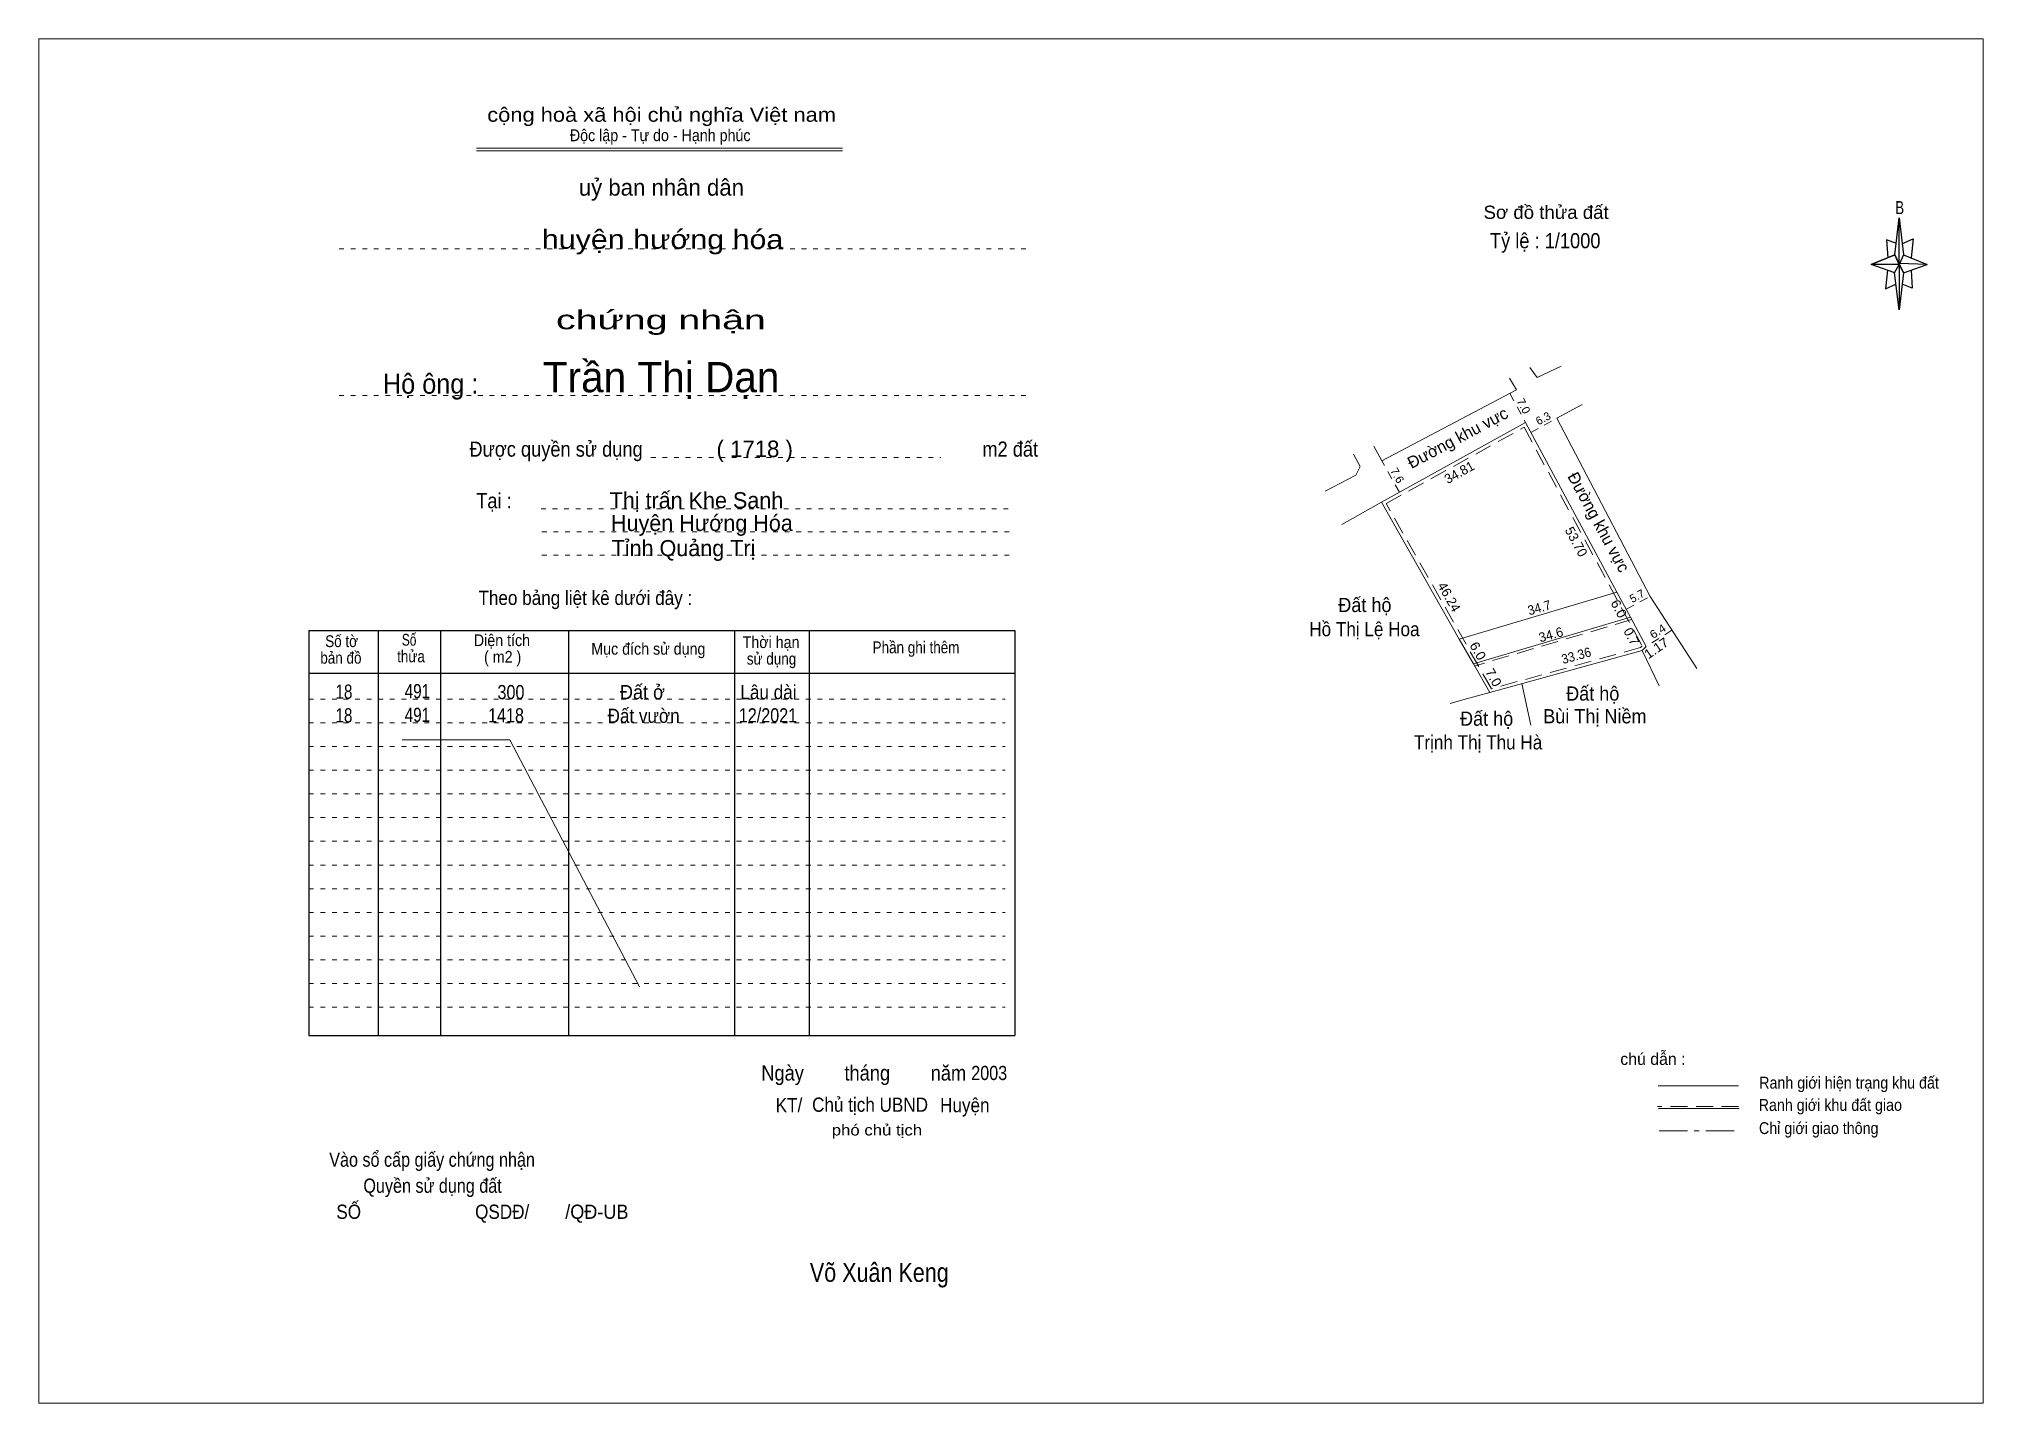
# Model space of a CAD drawing. Header units: centimetres. Extents: x -0.5 to 40.5, y 0 to 28.8.
import ezdxf
from ezdxf.enums import TextEntityAlignment as Align

# ---------------------------------------------------------------- set-up
doc = ezdxf.new("R2010")
doc.units = ezdxf.units.CM
doc.header["$LTSCALE"] = 0.12
for name, pattern in [('DOT_DASHED', [7.7, 5, -1.2, 0.3, -1.2]), ('DOTTED', [1.5, 0.3, -1.2]), ('MEDIUM_DASHED', [4.5, 3, -1.5]), ('SHORT_DASHED', [2.7, 1.5, -1.2])]:
    doc.linetypes.add(name, pattern=pattern)
for name, color, linetype, lineweight in [('1', 7, 'DOTTED', 13), ('2', 7, 'SHORT_DASHED', 13), ('22', 7, 'Continuous', 13), ('50', 7, 'Continuous', 25)]:
    doc.layers.add(name, color=color, linetype=linetype, lineweight=lineweight)
doc.layers.add('62', color=7, linetype='Continuous')

msp = doc.modelspace()

# ---------------------------------------------------------------- linework, layer by layer
at = {"layer": '1', "linetype": 'Continuous'}
for p, q in [((8.75, 26.46), (16.47, 26.46)), ((8.75, 26.41), (16.47, 26.41))]:
    msp.add_line(p, q, dxfattribs=at)
at = {"layer": '1'}
for p, q in [((5.85, 24.34), (20.35, 24.34)), ((5.85, 21.24), (20.35, 21.24)), ((12.43, 19.93), (18.55, 19.93)), ((10.11, 18.85), (20.05, 18.85)), ((10.13, 18.36), (20.07, 18.36)), ((10.13, 17.87), (20.07, 17.87)), ((5.21, 14.83), (19.91, 14.83)), ((5.21, 14.33), (19.91, 14.33)), ((5.21, 13.83), (19.91, 13.83)), ((5.21, 13.33), (19.91, 13.33)), ((5.21, 12.83), (19.91, 12.83)), ((5.21, 12.33), (19.91, 12.33)), ((5.21, 11.83), (19.91, 11.83)), ((5.21, 11.33), (19.91, 11.33)), ((5.21, 10.83), (19.91, 10.83)), ((5.21, 10.33), (19.91, 10.33)), ((5.21, 9.83), (19.91, 9.83)), ((5.21, 9.33), (19.91, 9.33)), ((5.21, 8.83), (19.91, 8.83)), ((5.21, 8.33), (19.91, 8.33))]:
    msp.add_line(p, q, dxfattribs=at)
at = {"layer": '1', "linetype": 'Continuous', "lineweight": 25}
for p, q in [((5.21, 16.28), (20.11, 16.28)), ((5.21, 16.28), (5.21, 7.73)), ((6.67, 16.28), (6.67, 7.73)), ((7.99, 16.28), (7.99, 7.73)), ((10.69, 16.28), (10.69, 7.73)), ((14.19, 16.28), (14.19, 7.73)), ((15.77, 16.28), (15.77, 7.73)), ((20.11, 16.28), (20.11, 7.73)), ((5.21, 15.38), (20.11, 15.38)), ((5.21, 7.73), (20.11, 7.73))]:
    msp.add_line(p, q, dxfattribs=at)
at = {"layer": '1', "linetype": 'Continuous'}
msp.add_lwpolyline([(-0.49, -0.03), (40.55, -0.03), (40.55, 28.77), (-0.49, 28.77)], close=True, dxfattribs=at)
at = {"layer": '2'}
for p, q in [((30.56, 21.29), (30.89, 20.67)), ((31, 20.46), (31.55, 20.76)), ((28.23, 19.2), (27.86, 19.86)), ((33.02, 16.73), (33.52, 17)), ((33.98, 16.29), (33.39, 15.91))]:
    msp.add_line(p, q, dxfattribs=at)
at = {"layer": '2', "linetype": 'Continuous'}
for p, q in [((29.49, 16.1), (32.82, 17.09)), ((33.11, 16.56), (29.79, 15.58))]:
    msp.add_line(p, q, dxfattribs=at)
at = {"layer": '2', "linetype": 'MEDIUM_DASHED'}
msp.add_line((33.13, 16.51), (29.81, 15.53), dxfattribs=at)
at = {"layer": '2', "linetype": 'Continuous'}
for points in [[(32.82, 17.09), (33.11, 16.56), (33.44, 15.94)], [(29.49, 16.1), (29.79, 15.58), (30.14, 14.97)]]:
    msp.add_lwpolyline(points, dxfattribs=at)
at = {"layer": '22'}
for p, q in [((30.89, 20.67), (27.85, 18.99)), ((27.85, 18.99), (27.01, 18.52)), ((29.49, 16.1), (27.85, 18.99)), ((33.52, 17), (34.51, 15.48)), ((30.14, 14.97), (33.35, 15.86)), ((33.35, 15.86), (33.44, 15.94)), ((33.35, 15.86), (33.71, 15.11)), ((29.3, 14.74), (29.62, 14.83)), ((30.14, 14.97), (29.62, 14.83)), ((30.81, 15.16), (31, 14.28))]:
    msp.add_line(p, q, dxfattribs=at)
for points in [[(30.98, 21.83), (31.14, 21.62), (31.64, 21.86)], [(27.69, 20.17), (27.86, 19.86), (30.7, 21.36), (30.55, 21.61)], [(32.09, 21.05), (31.55, 20.76), (33.52, 17)], [(27.85, 18.99), (30.89, 20.67), (32.82, 17.09)], [(27.26, 20), (27.4, 19.74), (27.31, 19.56), (26.66, 19.22)], [(33.44, 15.94), (33.35, 15.86), (30.14, 14.97)]]:
    msp.add_lwpolyline(points, dxfattribs=at)
at = {"layer": '22', "linetype": 'MEDIUM_DASHED'}
msp.add_lwpolyline([(27.95, 18.96), (30.86, 20.57), (33.35, 15.96), (33.32, 15.92), (30.17, 15.05)], close=True, dxfattribs=at)
at = {"layer": '50'}
for p, q in [((38.69, 24.21), (38.78, 24.99)), ((38.69, 23.83), (38.19, 24.01)), ((38.87, 23.83), (38.78, 23.05)), ((38.87, 24.21), (39.37, 24.01)), ((39.03, 23.89), (39.05, 23.51)), ((39.05, 23.51), (38.84, 23.59))]:
    msp.add_line(p, q, dxfattribs=at)
at = {"layer": '50', "lineweight": 13}
for p, q in [((35.39, 6.67), (33.69, 6.67)), ((35.4, 6.19), (33.7, 6.19))]:
    msp.add_line(p, q, dxfattribs=at)
at = {"layer": '50', "linetype": 'MEDIUM_DASHED', "lineweight": 13}
msp.add_line((35.39, 6.23), (33.68, 6.23), dxfattribs=at)
at = {"layer": '50', "linetype": 'DOT_DASHED', "lineweight": 13}
msp.add_line((33.71, 5.72), (35.42, 5.72), dxfattribs=at)
at = {"layer": '50'}
for points in [[(38.78, 24.99), (38.87, 24.21), (38.78, 24.01)], [(38.78, 24.01), (38.19, 24.01), (38.69, 24.21), (38.87, 23.83), (39.37, 24.01), (38.78, 24.03)], [(38.78, 24.01), (38.78, 23.05), (38.68, 23.83)]]:
    msp.add_lwpolyline(points, close=True, dxfattribs=at)
for points in [[(38.72, 24.45), (38.51, 24.53), (38.54, 24.15)], [(38.85, 24.45), (39.07, 24.55), (39.03, 24.15)], [(38.78, 24.01), (38.69, 24.21), (38.19, 24.01)], [(38.53, 23.89), (38.49, 23.49), (38.71, 23.59)], [(38.78, 24.01), (38.87, 23.83), (39.37, 24.01)]]:
    msp.add_lwpolyline(points, dxfattribs=at)
at = {"layer": '50', "lineweight": 13}
msp.add_lwpolyline([(7.18, 13.97), (9.45, 13.97), (12.19, 8.76)], dxfattribs=at)

# ---------------------------------------------------------------- texts
at = {"layer": '1'}
for s, height, width, p in [('cộng hoà xã hội chủ nghĩa Việt nam', 0.3, 1.15, (12.655, 27.02)), ('Độc lập - Tự do - Hạnh phúc', 0.25, 0.9, (12.625, 26.61)), ('chứng nhận', 0.4, 1.55, (12.64, 22.64)), ('Được quyền sử dụng                                                                   m2 đất', 0.32, 0.9, (14.6, 19.95)), ('Tại :', 0.32, 0.9, (9.115, 18.86)), ('Theo bảng liệt kê dưới đây :', 0.3, 0.9, (11.045, 16.82)), ('Số tờ', 0.25, 0.85, (5.9, 15.93)), ('Số ', 0.25, 0.75, (7.36, 15.96)), ('Diện tích', 0.25, 0.9, (9.285, 15.95)), ('Mục đích sử dụng', 0.25, 0.9, (12.375, 15.77)), ('Thời hạn', 0.25, 0.9, (14.965, 15.91)), ('Phần ghi thêm', 0.25, 0.85, (18.025, 15.8)), ('bản đồ', 0.25, 0.85, (5.885, 15.58)), ('thửa', 0.25, 0.85, (7.365, 15.61)), ('( m2 )', 0.25, 0.9, (9.3, 15.6)), ('sử dụng', 0.25, 0.85, (14.975, 15.56)), ('Ngày        tháng        năm ', 0.32, 0.9, (16.975, 6.78)), ('Chủ tịch UBND', 0.3, 0.9, (17.055, 6.12)), ('Vào sổ cấp giấy chứng nhận', 0.3, 0.85, (7.81, 4.96)), ('Quyền sử dụng đất', 0.3, 0.85, (7.82, 4.41)), ('SỐ                        QSDĐ/', 0.3, 0.9, (7.825, 3.86))]:
    msp.add_text(s, height=height, dxfattribs=dict(at, width=width)).set_placement(p, align=Align.CENTER)
msp.add_text('uỷ ban nhân dân', height=0.35, dxfattribs=at).set_placement((12.65, 25.46), align=Align.CENTER)
at = {"layer": '2'}
for s, rotation, width, p in [('7.0', 298.024, 1.05, (30.7752, 20.9799)), ('7.6', 299.275, 1.05, (28.1088, 19.5116)), ('6.4', 32.784, 1.1, (33.729, 16.1924))]:
    msp.add_text(s, height=0.17, rotation=rotation, dxfattribs=dict(at, width=width)).set_placement(p, align=Align.CENTER)
for s, rotation, p in [('6.3', 28.61, (31.3043, 20.6842)), ('5.7', 28.369, (33.2846, 16.9335))]:
    msp.add_text(s, height=0.17, rotation=rotation, dxfattribs=at).set_placement(p, align=Align.CENTER)
at = {"layer": '50'}
for s, height, width, p in [('Sơ đồ thửa đất', 0.28, 1.05, (31.325, 24.97)), ('B', 0.2756, 0.75, (38.79, 25.07)), ('huyện hướng hóa', 0.4, 1.2, (12.675, 24.34)), ('Hộ ông :', 0.42, 0.95, (7.78, 21.28)), ('Đất hộ', 0.3, 0.95, (27.5, 16.67)), ('18', 0.3, 0.8, (5.95, 14.84)), ('491', 0.3, 0.8, (7.5, 14.85)), ('300', 0.3, 0.85, (9.475, 14.83)), ('Đất ở', 0.3, 0.95, (12.25, 14.83)), ('Lâu dài', 0.3, 0.9, (14.91, 14.83)), ('Đất hộ', 0.3, 0.95, (32.31, 14.8)), ('18', 0.3, 0.8, (5.95, 14.34)), ('491', 0.3, 0.8, (7.5, 14.35)), ('1418', 0.3, 0.85, (9.37, 14.34)), ('Đất vườn', 0.3, 0.9, (12.275, 14.33)), ('12/2021', 0.3, 0.85, (14.9, 14.34)), ('Đất hộ', 0.3, 0.95, (30.07, 14.27)), ('2003', 0.3, 0.85, (19.57, 6.79)), ('Ranh giới hiện trạng khu đất', 0.25, 0.9, (37.72, 6.61)), ('KT/                             Huyện', 0.3, 0.9, (17.32, 6.11)), ('Ranh giới khu đất giao', 0.25, 0.9, (37.325, 6.14)), ('phó chủ tịch', 0.23, 1.15, (17.2, 5.62)), ('Chỉ giới giao thông', 0.25, 0.9, (37.08, 5.65)), ('      /QĐ-UB', 0.3, 0.95, (10.97, 3.86)), ('Võ Xuân Keng', 0.4, 0.85, (17.25, 2.53))]:
    msp.add_text(s, height=height, dxfattribs=dict(at, width=width)).set_placement(p, align=Align.CENTER)
at = {"layer": '50', "width": 0.9}
msp.add_text('Tỷ lệ : 1/1000', height=0.32, dxfattribs=at).set_placement((30.14, 24.35))
at = {"layer": '50'}
for s, height, p in [('Trần Thị Dạn', 0.64, (12.645, 21.31)), ('( 1718 )', 0.35, (14.62, 19.94)), ('Thị trấn Khe Sanh', 0.34, (13.39, 18.86)), ('Huyện Hướng Hóa', 0.34, (13.505, 18.38)), ('Tỉnh Quảng Trị ', 0.34, (13.18, 17.85)), ('chú dẫn :', 0.25, (33.58, 7.11))]:
    msp.add_text(s, height=height, dxfattribs=at).set_placement(p, align=Align.CENTER)
for s, height, rotation, p in [('Đường khu vực', 0.25, 27.979, (29.5164, 20.2374)), ('34.81', 0.2, 28.928, (29.5416, 19.5312)), ('Đường khu vực', 0.25, 298.465, (32.3244, 18.5096)), ('53.70', 0.2, 298.264, (31.8727, 18.1073)), ('46.24', 0.2, 299.686, (29.1913, 16.9395)), ('34.6', 0.2, 15.474, (31.4533, 16.0974)), ('0.7', 0.2, 298.264, (33.0382, 16.1073))]:
    msp.add_text(s, height=height, rotation=rotation, dxfattribs=at).set_placement(p, align=Align.CENTER)
for s, height, rotation, width, p in [('34.7', 0.2, 15.474, 0.95, (31.2083, 16.666)), ('6.0', 0.2, 298.264, 1.05, (32.7709, 16.6923)), ('6.0', 0.2, 299.686, 1.05, (29.7986, 15.7995)), ('1.17', 0.1999, 34.647, 1.05, (33.7082, 15.8246)), ('33.36', 0.2, 15.474, 0.95, (31.9883, 15.6554)), ('7.0', 0.2, 299.686, 1.05, (30.1286, 15.2395))]:
    msp.add_text(s, height=height, rotation=rotation, dxfattribs=dict(at, width=width)).set_placement(p, align=Align.CENTER)
at = {"layer": '62'}
for s, width, p in [('Hồ Thị Lệ Hoa', 0.9, (27.49, 16.16)), ('Bùi Thị Niềm', 0.95, (32.355, 14.32)), ('Trịnh Thị Thu Hà', 0.9, (29.89, 13.77))]:
    msp.add_text(s, height=0.3, dxfattribs=dict(at, width=width)).set_placement(p, align=Align.CENTER)

doc.saveas('drawing.dxf')
